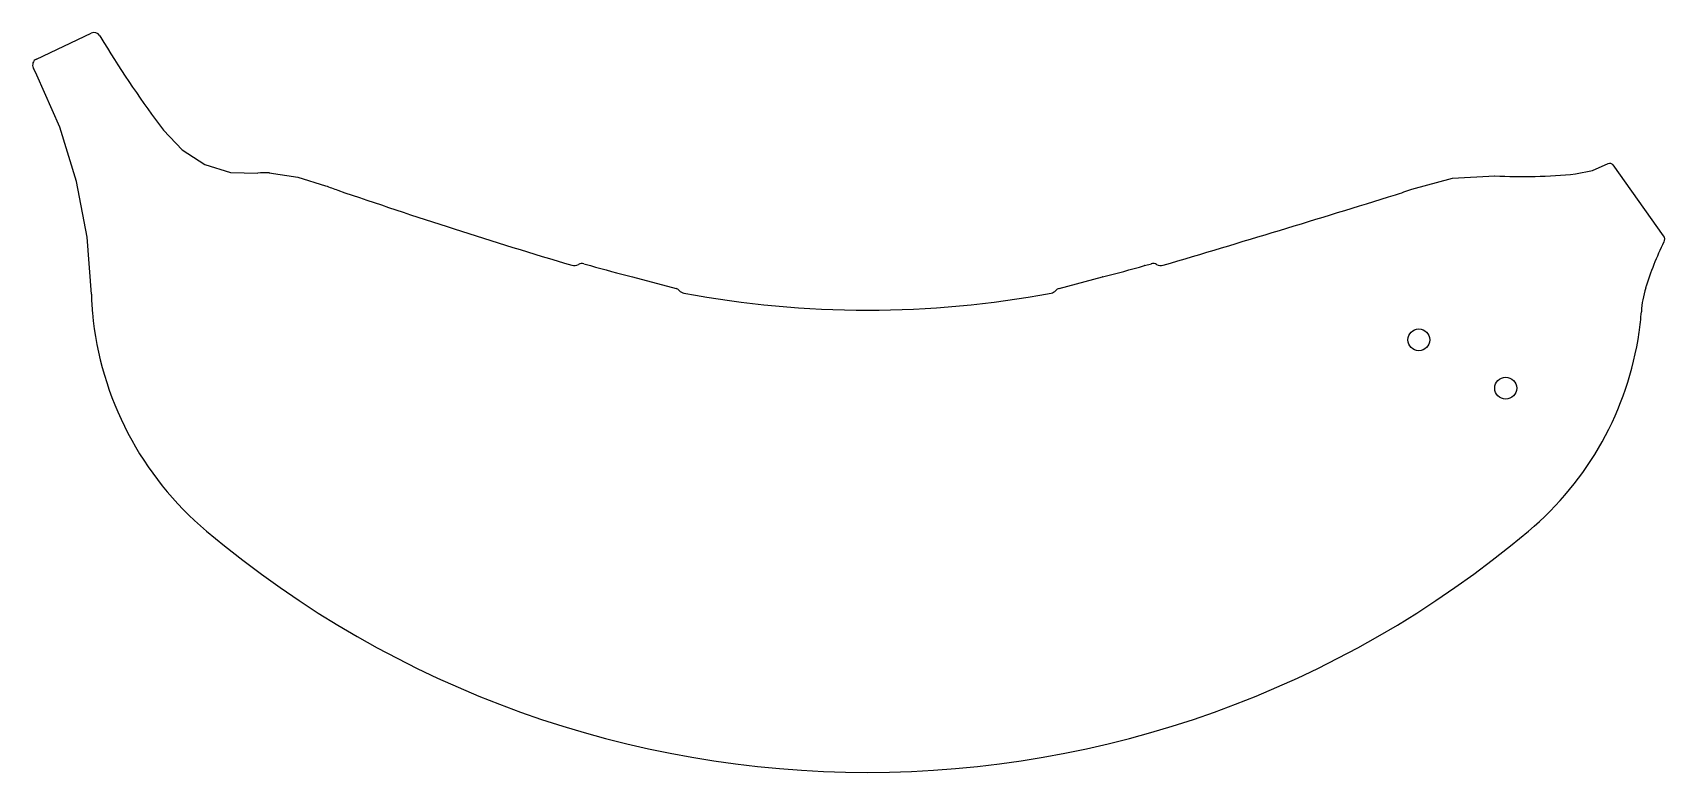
# Model space of a CAD drawing. Extents: x -160 to 153, y -48 to 93.
import ezdxf

# ---------------------------------------------------------------- set-up
doc = ezdxf.new("R2010")
doc.units = 0
doc.layers.add('VISIBLE', color=7, linetype='CONTINUOUS')

msp = doc.modelspace()

# ---------------------------------------------------------------- linework, layer by layer
at = {"layer": 'VISIBLE'}
for p, q in [((-159.17, 88.15), (-148.69, 93.08)), ((-147.05, 92.59), (-146.26, 91.31)), ((-159.08, 85.07), (-159.77, 86.41)), ((142.74, 67.9), (152.42, 54.29)), ((-54.36, 48.95), (-53.08, 48.61)), ((53.08, 48.61), (54.36, 48.95)), ((-45.03, 46.45), (-36.68, 44.21)), ((36.68, 44.21), (45.03, 46.45))]:
    msp.add_line(p, q, dxfattribs=at)
for points in [[(-148.66, 43.14), (-149.47, 54.02), (-151.49, 64.73), (-154.7, 75.12), (-159.08, 85.07)], [(-134.85, 74.51), (-131.3, 70.77), (-126.93, 67.98), (-122.01, 66.43), (-116.8, 66.29)], [(-114.58, 66.35), (-109.09, 65.55), (-103.8, 63.9)], [(104.24, 63.25), (112.06, 65.36), (120.12, 65.8)], [(135.62, 66.15), (138.84, 66.82), (141.85, 68.14)], [(141.85, 68.14), (142.09, 68.22), (142.21, 68.23), (142.33, 68.2), (142.56, 68.09), (142.74, 67.9)], [(152.42, 54.29), (152.56, 54.02), (152.62, 53.72), (152.6, 53.42), (152.51, 53.13)]]:
    msp.add_lwpolyline(points, dxfattribs=at)
for centre in [(105.59, 34.39), (122.23, 25.13)]:
    msp.add_circle(centre, 2.1, dxfattribs=at)
for centre, radius, start, end in [((-148.14, 91.93), 1.28, 31.5086, 115.21), ((37.64, 203.97), 215.67, 211.4908, 216.8872), ((-158.63, 86.99), 1.28, 115.21, 207.1857), ((-115.37, 53.84), 12.53, 86.3483, 96.514), ((125.49, 169.85), 104.19, 267.0418, 275.578), ((-84.99, 111.01), 50.72, 248.2393, 251.0383), ((265.89, 1132.28), 1130.59, 251.03834, 253.42394), ((86.06, 110.61), 50.72, 287.2854, 291.0025), ((-881.62, 3220.29), 3307.49, 286.48006, 287.28537), ((208.17, 26.13), 61.87, 154.1219, 162.906), ((-56.18, 50.26), 1.65, 253.4239, 299.4519), ((-54.7, 47.65), 1.35, 75, 119.4519), ((0, 230.61), 189.58, 253.742, 256.258), ((-53.14, 48.39), 0.225, 73.742, 75), ((0, 230.61), 189.58, 283.742, 286.258), ((53.14, 48.39), 0.225, 105, 106.258), ((54.7, 47.65), 1.35, 60.484, 105), ((56.18, 50.26), 1.65, 240.484, 286.4801), ((-45.09, 46.23), 0.225, 75, 76.258), ((-37.03, 42.91), 1.35, 43.4242, 75), ((-34.85, 44.97), 1.65, 223.4242, 259.3677), ((34.85, 44.97), 1.65, 280.6323, 316.5759), ((37.03, 42.91), 1.35, 105, 136.5759), ((45.09, 46.23), 0.225, 103.742, 105), ((167.87, 38.53), 19.7, 162.9121, 176.3655), ((-99.39, 44.1), 49.28, 181.1171, 185.3036), ((0, 230.61), 190.53, 259.3677, 280.6323), ((-86.6, 45.29), 62.12, 185.3036, 229.9084), ((99.03, 42.93), 49.28, 351.7039, 356.3263), ((87.13, 44.67), 61.31, 310.0916, 351.7039), ((0, 148.16), 196.59, 229.9084, 310.0916)]:
    msp.add_arc(centre, radius, start, end, dxfattribs=at)

doc.saveas('drawing.dxf')
